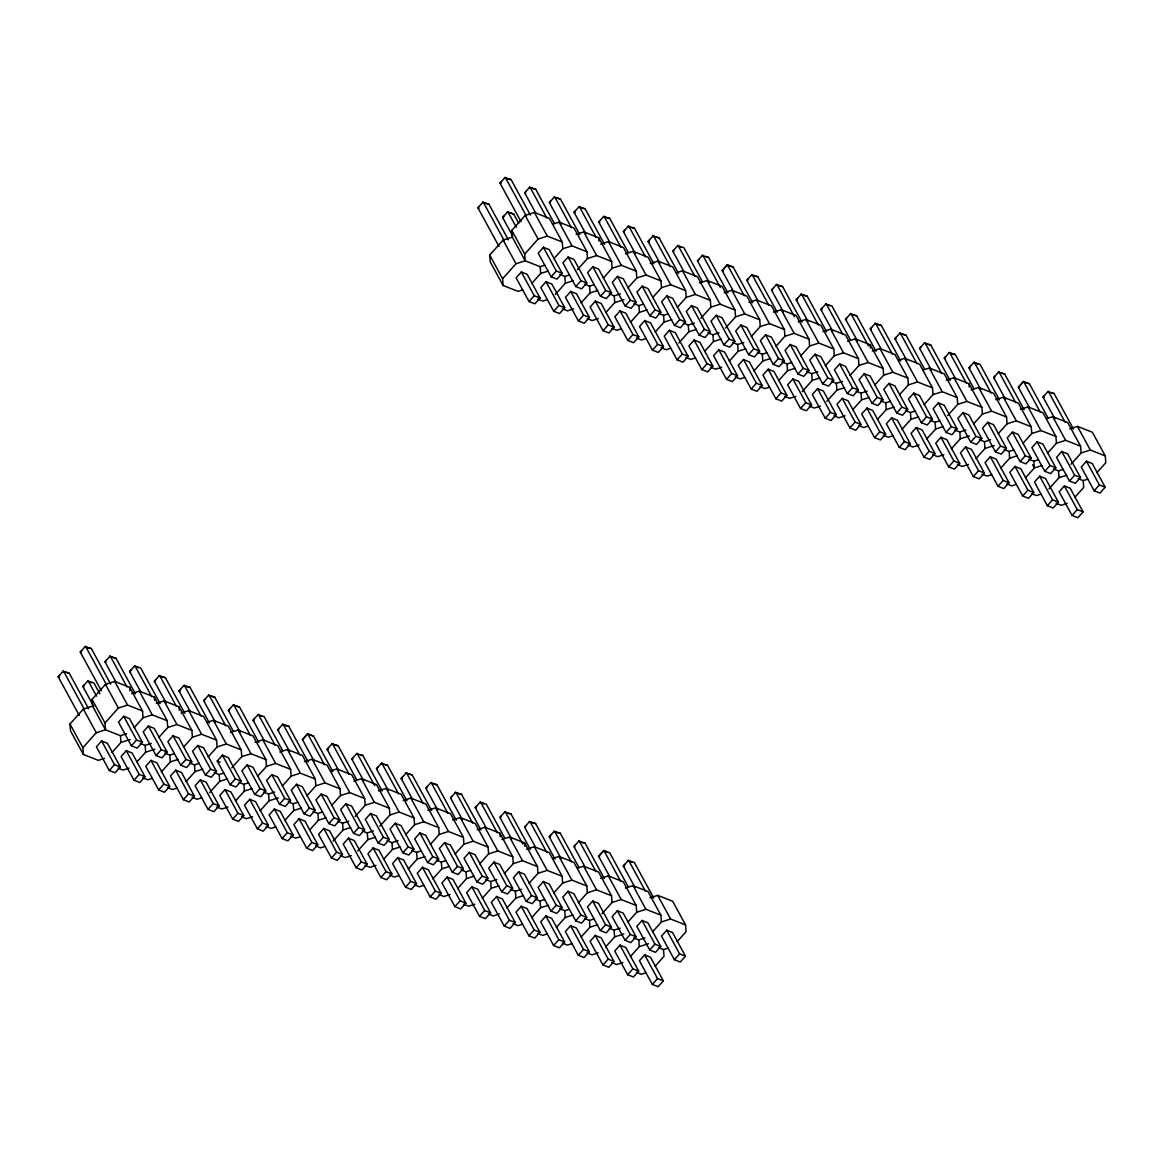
<?xml version="1.0" encoding="UTF-8"?>
<svg xmlns="http://www.w3.org/2000/svg" width="1164" height="1164" viewBox="0 0 1164 1164"><rect width="100%" height="100%" fill="white"/><g stroke="black" fill="none" stroke-linecap="round" stroke-linejoin="round"><path stroke-width="1.5" d="M59.539 675.266L58.2 676.779L79.283 715.438M81.626 650.574L80.287 652.102L101.37 690.761M479.262 206.29L477.924 207.803L499.007 246.462M501.349 181.599L500.011 183.126L521.094 221.786M84.215 684.985L82.877 686.498L93.848 706.606M106.302 660.294L104.978 661.821L115.934 681.929M503.939 216.009L502.615 217.523L512.727 236.088M526.026 191.318L524.702 192.846L535.658 212.954M130.994 670.028L129.655 671.541L140.611 691.649M550.717 201.052L549.379 202.565L561.179 224.215M155.67 679.747L154.346 681.275L166.146 702.925M575.394 210.771L574.07 212.285L585.87 233.935M180.362 689.466L179.023 690.994L189.979 711.102M600.086 220.491L598.747 222.018L609.703 242.112M205.039 699.2L203.7 700.713L215.515 722.364M624.762 230.21L623.424 231.738L635.238 253.388M229.715 708.92L228.391 710.433L240.191 732.083M649.454 239.944L648.115 241.457L659.915 263.108M254.407 718.639L253.068 720.167L264.039 740.26M674.131 249.663L672.792 251.191L683.763 271.285M279.084 728.358L277.76 729.886L289.56 751.537M698.807 259.383L697.483 260.911L709.283 282.561M328.452 747.812L327.128 749.325L338.084 769.433M748.176 278.836L746.851 280.349L757.808 300.458M353.143 757.531L351.804 759.059L363.605 780.709M772.867 288.556L771.528 290.083L783.328 311.734M377.82 767.265L376.481 768.778L388.296 790.429M797.544 298.275L796.205 299.803L808.02 321.453M402.497 776.985L401.173 778.498L412.129 798.606M822.235 308.009L820.896 309.522L832.697 331.173M427.188 786.704L425.849 788.232L437.664 809.882M846.912 317.728L845.573 319.242L857.388 340.892M451.865 796.423L450.541 797.951L462.341 819.601M871.589 327.448L870.265 328.976L881.221 349.069M476.556 806.157L475.218 807.671L486.174 827.779M896.28 337.182L894.941 338.695L906.741 360.345M501.233 815.877L499.909 817.39L511.709 839.04M920.957 346.901L919.633 348.414L931.433 370.065M525.924 825.596L524.586 827.124L535.542 847.217M945.648 356.62L944.31 358.148L955.266 378.242M550.601 835.316L549.263 836.843L561.077 858.494M970.325 366.34L968.986 367.868L980.801 389.518M575.278 845.049L573.954 846.563L585.754 868.213M995.016 376.074L993.678 377.587L1005.478 399.237M624.646 864.488L623.322 866.016L635.122 887.666M1044.37 395.513L1043.046 397.04L1054.846 418.691M104.498 758.39L98.358 760.354L83.386 754.461L70.495 730.803L69.986 724.023L83.371 709.065L92.582 706.112L92.072 699.346L105.458 684.374L114.669 681.435L129.641 687.327L142.532 710.986L143.056 717.766L134.122 727.747M522.68 289.909L518.082 291.378L503.11 285.486L490.219 261.827L489.709 255.047L503.095 240.09L512.306 237.136L511.796 230.37L525.197 215.398L534.392 212.459L549.364 218.352L562.27 242.01L562.779 248.79L553.846 258.757M83.386 754.461L82.877 747.695L96.277 732.723L105.488 729.784L120.445 735.677L126.585 733.713M92.582 706.112L105.488 729.784L104.978 723.004L118.364 708.047L127.574 705.093L142.532 710.986M503.11 285.486L502.601 278.705L516.001 263.748L525.211 260.809L540.169 266.702L544.781 265.232M512.306 237.136L525.211 260.809L524.702 254.028L538.088 239.071L547.298 236.117L562.27 242.01M101.792 740.799L96.394 746.837L109.3 770.495L115.12 772.794L120.343 766.96L107.437 743.301L101.617 741.002L114.509 764.661L120.343 766.96M123.893 716.122L118.481 722.146L131.387 745.818L137.221 748.117L142.43 742.283L129.539 718.625L123.704 716.326L136.61 739.984L142.43 742.283M521.516 271.823L516.118 277.861L529.023 301.52L534.858 303.819L540.067 297.984L527.176 274.326L521.341 272.027L534.232 295.685L540.067 297.984M543.617 247.146L538.204 253.17L551.11 276.843L556.945 279.127L562.154 273.307L549.263 249.634L543.428 247.35L556.334 271.008L562.154 273.307M112.035 752.424L120.954 742.443L130.164 739.504M531.759 283.449L540.678 273.467L548.36 271.023M126.483 750.518L121.085 756.556L133.976 780.215L139.811 782.514L145.034 776.694L132.129 753.021L126.294 750.722L139.2 774.395L145.034 776.694M148.57 725.841L143.172 731.88L156.063 755.538L161.898 757.837L167.121 752.002L154.215 728.344L148.381 726.045L161.287 749.703L167.121 752.002M546.207 281.543L540.809 287.581L553.7 311.239L559.535 313.538L564.758 307.703L551.852 284.045L546.018 281.746L558.924 305.419L564.758 307.703M568.294 256.866L562.896 262.904L575.802 286.562L581.622 288.861L586.845 283.027L573.939 259.368L568.119 257.069L581.011 280.728L586.845 283.027M109.3 770.495L114.509 764.661M131.387 745.818L136.61 739.984M529.023 301.52L534.232 295.685M551.11 276.843L556.334 271.008M136.712 762.144L145.645 752.177L154.841 749.223M158.799 737.467L167.732 727.485L176.943 724.546L191.9 730.439L192.409 737.205L183.49 747.186M555.315 294.419L565.369 283.187L573.037 280.742M577.417 269.728L587.456 258.51L596.666 255.571L611.624 261.464L612.133 268.229L603.214 278.211M151.16 760.252L145.762 766.276L158.668 789.949L164.488 792.248L169.711 786.413L156.805 762.755L150.985 760.456L163.877 784.114L169.711 786.413M173.247 735.561L167.849 741.599L180.755 765.257L186.589 767.556L191.798 761.722L178.907 738.063L173.072 735.764L185.978 759.437L191.798 761.722M570.884 291.276L565.486 297.3L578.392 320.973L584.212 323.257L589.435 317.437L576.529 293.764L570.709 291.48L583.601 315.138L589.435 317.437M592.971 266.585L587.573 272.623L600.479 296.282L606.313 298.581L611.522 292.746L598.631 269.088L592.796 266.789L605.702 290.447L611.522 292.746M133.976 780.215L139.2 774.395M156.063 755.538L161.287 749.703M553.7 311.239L558.924 305.419M575.802 286.562L581.011 280.728M161.389 771.878L170.322 761.896L177.99 759.437M581.127 302.887L590.046 292.921L597.729 290.462M175.851 769.971L170.439 776.01L183.345 799.668L189.179 801.967L194.388 796.132L181.497 772.474L175.662 770.175L188.568 793.833L194.388 796.132M197.938 745.295L192.54 751.318L205.431 774.991L211.266 777.276L216.489 771.456L203.584 747.783L197.749 745.498L210.655 769.157L216.489 771.456M595.575 300.996L590.163 307.034L603.068 330.692L608.903 332.991L614.112 327.157L601.221 303.498L595.386 301.2L608.292 324.858L614.112 327.157M617.662 276.305L612.264 282.343L625.155 306.001L630.99 308.3L636.213 302.48L623.307 278.807L617.473 276.508L630.379 300.181L636.213 302.48M158.668 789.949L163.877 784.114M180.755 765.257L185.978 759.437M578.392 320.973L583.601 315.138M600.479 296.282L605.702 290.447M186.08 781.597L195.014 771.616L202.682 769.171M208.167 756.906L217.101 746.939L226.311 743.985L241.268 749.892L241.777 756.658L231.738 767.876M605.804 312.621L614.738 302.64L623.933 299.701M627.891 287.93L636.824 277.963L646.035 275.01L660.992 280.902L661.501 287.683L652.582 297.664M200.528 779.691L195.13 785.729L208.021 809.387L213.856 811.686L219.079 805.852L206.173 782.193L200.339 779.895L213.245 803.567L219.079 805.852M241.166 781.175L235.332 778.876L222.44 755.218L228.26 757.517L241.166 781.175L235.943 787.01L230.123 784.711L217.217 761.052L222.615 755.014M620.252 310.715L614.854 316.753L627.76 340.412L633.58 342.711L638.803 336.876L625.897 313.218L620.077 310.919L632.969 334.577L638.803 336.876M642.339 286.038L636.941 292.062L649.847 315.735L655.681 318.034L660.89 312.199L647.999 288.541L642.164 286.242L655.056 309.9L660.89 312.199M183.345 799.668L188.568 793.833M205.431 774.991L210.655 769.157M603.068 330.692L608.292 324.858M625.155 306.001L630.379 300.181M209.651 792.568L219.69 781.335L227.358 778.891M630.481 322.341L639.414 312.359L647.082 309.915M225.205 789.425L219.807 795.449L232.713 819.121L238.547 821.406L243.756 815.586L230.865 791.913L225.03 789.629L237.936 813.287L243.756 815.586M247.306 764.733L241.894 770.772L254.8 794.43L260.634 796.729L265.858 790.894L252.952 767.236L247.117 764.937L260.023 788.595L265.858 790.894M644.943 320.435L639.531 326.473L652.437 350.131L658.271 352.43L663.48 346.61L650.589 322.937L644.754 320.638L657.66 344.311L663.48 346.61M667.03 295.758L661.632 301.796L674.523 325.454L680.358 327.753L685.581 321.919L672.676 298.26L666.841 295.962L679.747 319.62L685.581 321.919M208.021 809.387L213.245 803.567M230.123 784.711L235.332 778.876M627.76 340.412L632.969 334.577M649.847 315.735L655.056 309.9M235.448 801.036L244.367 791.069L252.05 788.61M257.535 776.359L266.469 766.378L275.664 763.439L290.636 769.331L291.146 776.112L282.212 786.078M655.172 332.06L664.091 322.093L671.774 319.634M677.259 307.383L686.193 297.402L695.403 294.463L710.36 300.356L710.869 307.121L700.83 318.354M332.875 771.645L313.48 736.07L307.66 733.771L302.436 739.606L314.236 761.256M752.599 302.669L733.218 267.094L727.384 264.795L722.16 270.63L733.96 292.28M249.896 799.144L244.498 805.182L257.389 828.841L263.224 831.14L268.447 825.305L255.542 801.647L249.707 799.348L262.613 823.006L268.447 825.305M271.983 774.453L266.585 780.491L279.491 804.149L285.311 806.448L290.534 800.628L277.629 776.955L271.809 774.657L284.7 798.329L290.534 800.628M669.62 330.169L664.222 336.192L677.113 359.865L682.948 362.164L688.171 356.33L675.266 332.671L669.431 330.372L682.337 354.031L688.171 356.33M691.707 305.477L686.309 311.516L699.215 335.174L705.035 337.473L710.258 331.638L697.352 307.98L691.532 305.681L704.424 329.354L710.258 331.638M232.713 819.121L237.936 813.287M254.8 794.43L260.023 788.595M652.437 350.131L657.66 344.311M674.523 325.454L679.747 319.62M260.125 810.77L269.059 800.788L278.269 797.849M678.743 343.031L688.782 331.813L696.45 329.354M274.573 808.864L269.175 814.902L282.081 838.56L287.901 840.859L293.124 835.024L280.218 811.366L274.398 809.067L287.29 832.726L293.124 835.024M296.675 784.187L291.262 790.211L304.168 813.883L310.002 816.182L315.211 810.348L302.32 786.689L296.485 784.391L309.391 808.049L315.211 810.348M694.297 339.888L688.899 345.926L701.805 369.585L707.639 371.883L712.848 366.049L699.957 342.391L694.122 340.092L707.014 363.75L712.848 366.049M716.398 315.211L710.986 321.235L723.892 344.908L729.726 347.192L734.935 341.372L722.044 317.699L716.209 315.415L729.115 339.073L734.935 341.372M257.389 828.841L262.613 823.006M279.491 804.149L284.7 798.329M677.113 359.865L682.337 354.031M699.215 335.174L704.424 329.354M284.816 820.489L293.735 810.508L301.418 808.063M306.903 795.812L315.837 785.831L325.032 782.877L340.004 788.785L340.514 795.55L331.58 805.532M704.54 351.513L713.459 341.532L721.142 339.073M725.507 328.073L735.561 316.855L744.756 313.902L759.728 319.809L760.238 326.575L751.304 336.556M299.264 818.583L293.866 824.621L306.758 848.28L312.592 850.578L317.816 844.758L304.91 821.086L299.075 818.787L311.981 842.46L317.816 844.758M321.351 793.906L315.953 799.944L328.845 823.603L334.679 825.902L339.903 820.067L326.997 796.409L321.162 794.11L334.068 817.768L339.903 820.067M718.988 349.607L713.59 355.646L726.482 379.304L732.316 381.603L737.539 375.768L724.634 352.11L718.799 349.811L731.705 373.484L737.539 375.768M741.075 324.931L735.677 330.969L748.583 354.627L754.403 356.926L759.626 351.092L746.721 327.433L740.901 325.134L753.792 348.793L759.626 351.092M282.081 838.56L287.29 832.726M304.168 813.883L309.391 808.049M701.805 369.585L707.014 363.75M723.892 344.908L729.115 339.073M309.493 830.208L318.427 820.242L326.095 817.783M729.217 361.233L738.151 351.252L745.818 348.807M323.941 828.317L318.543 834.341L331.449 858.014L337.269 860.312L342.492 854.478L329.587 830.82L323.767 828.521L336.658 852.179L342.492 854.478M346.028 803.626L340.63 809.664L353.536 833.322L359.37 835.621L364.579 829.786L351.688 806.128L345.853 803.829L358.759 827.488L364.579 829.786M743.665 359.341L738.267 365.365L751.173 389.038L756.993 391.322L762.216 385.502L749.31 361.829L743.49 359.545L756.382 383.203L762.216 385.502M765.752 334.65L760.354 340.688L773.26 364.347L779.094 366.645L784.303 360.811L771.412 337.153L765.577 334.854L778.483 358.512L784.303 360.811M306.758 848.28L311.981 842.46M328.845 823.603L334.068 817.768M726.482 379.304L731.705 373.484M748.583 354.627L753.792 348.793M333.064 841.179L343.104 829.961L350.771 827.502M355.151 816.502L365.19 805.27L374.401 802.331L389.373 808.223L389.882 815.004L379.828 826.222M753.894 370.952L762.827 360.986L770.51 358.527M775.995 346.275L784.914 336.294L794.124 333.355L809.096 339.248L809.606 346.028L800.672 355.995M348.633 838.036L343.22 844.075L356.126 867.733L361.96 870.032L367.169 864.197L354.278 840.539L348.443 838.24L361.349 861.898L367.169 864.197M370.719 813.345L365.321 819.383L378.213 843.056L384.047 845.34L389.271 839.52L376.365 815.848L370.53 813.563L383.436 837.222L389.271 839.52M768.356 369.061L762.944 375.099L775.85 398.757L781.684 401.056L786.893 395.222L774.002 371.563L768.167 369.264L781.073 392.923L786.893 395.222M790.443 344.369L785.045 350.408L797.937 374.066L803.771 376.365L808.995 370.545L796.089 346.872L790.254 344.573L803.16 368.246L808.995 370.545M331.449 858.014L336.658 852.179M353.536 833.322L358.759 827.488M751.173 389.038L756.382 383.203M773.26 364.347L778.483 358.512M357.741 850.913L367.795 839.681L375.463 837.222M778.585 380.686L787.519 370.705L795.187 368.246M373.309 847.756L367.911 853.794L380.803 877.452L386.637 879.751L391.861 873.917L378.955 850.258L373.12 847.959L386.026 871.618L391.861 873.917M395.396 823.079L389.998 829.117L402.904 852.776L408.724 855.074L413.948 849.24L401.042 825.582L395.222 823.283L408.113 846.941L413.948 849.24M793.033 378.78L787.635 384.818L800.541 408.477L806.361 410.776L811.584 404.941L798.679 381.283L792.859 378.984L805.75 402.642L811.584 404.941M815.12 354.103L809.722 360.127L822.628 383.8L828.462 386.099L833.671 380.264L820.78 356.606L814.946 354.307L827.837 377.965L833.671 380.264M356.126 867.733L361.349 861.898M378.213 843.056L383.436 837.222M775.85 398.757L781.073 392.923M797.937 374.066L803.16 368.246M383.538 859.381L392.472 849.4L400.14 846.956M405.639 834.704L414.559 824.723L423.769 821.784L438.741 827.677L439.25 834.442L430.316 844.424M802.156 391.657L812.196 380.424L819.863 377.98M825.363 365.729L834.282 355.748L843.493 352.794L858.465 358.701L858.974 365.467L850.04 375.448M397.986 857.475L392.588 863.513L405.494 887.172L411.329 889.471L416.537 883.651L403.646 859.978L397.812 857.679L410.717 881.352L416.537 883.651M420.088 832.798L414.675 838.837L427.581 862.495L433.415 864.794L438.639 858.959L425.733 835.301L419.898 833.002L432.804 856.66L438.639 858.959M817.71 388.5L812.312 394.538L825.218 418.196L831.052 420.495L836.261 414.675L823.37 391.002L817.535 388.703L830.441 412.376L836.261 414.675M839.811 363.823L834.413 369.861L847.305 393.519L853.139 395.818L858.363 389.984L845.457 366.325L839.622 364.026L852.528 387.685L858.363 389.984M380.803 877.452L386.026 871.618M402.904 852.776L408.113 846.941M800.541 408.477L805.75 402.642M822.628 383.8L827.837 377.965M408.229 869.101L417.149 859.134L424.831 856.675M826.833 401.376L836.872 390.158L844.555 387.699M422.678 867.209L417.279 873.247L430.171 896.906L436.005 899.205L441.229 893.37L428.323 869.712L422.488 867.413L435.394 891.071L441.229 893.37M444.764 842.518L439.366 848.556L452.272 872.214L458.092 874.513L463.316 868.679L450.41 845.02L444.59 842.721L457.481 866.394L463.316 868.679M842.401 398.233L837.003 404.257L849.895 427.93L855.729 430.229L860.953 424.394L848.047 400.736L842.212 398.437L855.118 422.096L860.953 424.394M864.488 373.542L859.09 379.58L871.996 403.239L877.816 405.538L883.039 399.703L870.134 376.045L864.314 373.746L877.205 397.404L883.039 399.703M405.494 887.172L410.717 881.352M427.581 862.495L432.804 856.66M825.218 418.196L830.441 412.376M847.305 393.519L852.528 387.685M432.906 878.835L441.84 868.853L449.508 866.394M454.993 854.143L463.927 844.176L473.137 841.223L488.094 847.116L488.604 853.896L479.684 863.863M852.63 409.859L861.564 399.878L869.232 397.419M874.717 385.168L883.651 375.186L892.861 372.247L907.833 378.14L908.342 384.92L899.408 394.887M447.354 876.929L441.956 882.967L454.862 906.625L460.682 908.924L465.906 903.089L453 879.431L447.18 877.132L460.071 900.791L465.906 903.089M469.456 852.252L464.043 858.275L476.949 881.948L482.784 884.233L487.992 878.413L475.101 854.74L469.267 852.455L482.172 876.114L487.992 878.413M867.078 407.953L861.68 413.991L874.586 437.649L880.421 439.948L885.629 434.114L872.738 410.456L866.904 408.157L879.795 431.815L885.629 434.114M889.18 383.262L883.767 389.3L896.673 412.958L902.507 415.257L907.716 409.437L894.825 385.764L888.99 383.48L901.896 407.138L907.716 409.437M430.171 896.906L435.394 891.071M452.272 872.214L457.481 866.394M849.895 427.93L855.118 422.096M871.996 403.239L877.205 397.404M457.598 888.554L466.517 878.573L474.199 876.128M877.321 419.578L886.241 409.597L893.923 407.138M472.046 886.648L466.633 892.686L479.539 916.344L485.373 918.643L490.597 912.809L477.691 889.151L471.857 886.852L484.762 910.524L490.597 912.809M494.133 861.971L488.734 868.009L501.626 891.668L507.46 893.967L512.684 888.132L499.778 864.474L493.943 862.175L506.849 885.833L512.684 888.132M891.769 417.672L886.371 423.711L899.263 447.369L905.097 449.668L910.321 443.833L897.415 420.175L891.58 417.876L904.486 441.534L910.321 443.833M913.856 392.996L908.458 399.034L921.364 422.692L927.184 424.991L932.408 419.156L919.502 395.498L913.667 393.199L926.573 416.858L932.408 419.156M454.862 906.625L460.071 900.791M476.949 881.948L482.172 876.114M874.586 437.649L879.795 431.815M896.673 412.958L901.896 407.138M482.274 898.273L491.208 888.292L498.876 885.848M504.361 873.597L513.295 863.615L522.505 860.676L537.462 866.569L537.972 873.335L529.053 883.316M901.998 429.298L910.932 419.316L918.6 416.872M924.085 404.621L933.019 394.64L942.229 391.701L957.186 397.593L957.696 404.359L947.656 415.592M496.722 896.382L491.324 902.406L504.23 926.078L510.05 928.363L515.274 922.543L502.368 898.87L496.548 896.586L509.439 920.244L515.274 922.543M518.809 871.691L513.411 877.729L526.317 901.387L532.152 903.686L537.361 897.851L524.469 874.193L518.635 871.894L531.526 895.553L537.361 897.851M916.446 427.392L911.048 433.43L923.954 457.088L929.774 459.387L934.998 453.567L922.092 429.894L916.272 427.595L929.163 451.268L934.998 453.567M938.533 402.715L933.135 408.753L946.041 432.411L951.876 434.71L957.084 428.876L944.193 405.218L938.359 402.919L951.264 426.577L957.084 428.876M479.539 916.344L484.762 910.524M501.626 891.668L506.849 885.833M899.263 447.369L904.486 441.534M921.364 422.692L926.573 416.858M506.951 907.993L515.885 898.026L523.553 895.567M926.675 439.017L935.609 429.05L943.291 426.591M521.414 906.101L516.001 912.139L528.907 935.798L534.742 938.097L539.951 932.262L527.059 908.604L521.225 906.305L534.131 929.963L539.951 932.262M543.501 881.41L538.103 887.448L550.994 911.106L556.828 913.405L562.052 907.585L549.146 883.913L543.312 881.614L556.217 905.286L562.052 907.585M941.138 437.126L935.725 443.164L948.631 466.822L954.465 469.121L959.674 463.287L946.783 439.628L940.949 437.329L953.854 460.988L959.674 463.287M963.225 412.434L957.827 418.473L970.718 442.131L976.552 444.43L981.776 438.595L968.87 414.937L963.035 412.638L975.941 436.311L981.776 438.595M504.23 926.078L509.439 920.244M526.317 901.387L531.526 895.553M923.954 457.088L929.163 451.268M946.041 432.411L951.264 426.577M531.642 917.727L540.576 907.745L548.244 905.286M553.729 893.035L562.663 883.069L571.873 880.115L586.831 886.008L587.34 892.788L578.421 902.769M951.366 448.751L960.3 438.77L969.496 435.831M973.453 424.06L982.387 414.093L991.597 411.139L1006.554 417.032L1007.064 423.812L998.145 433.779M628.225 886.779L609.689 852.761L603.854 850.462L598.631 856.297L609.601 876.39M1047.964 417.803L1029.413 383.785L1023.578 381.486L1018.355 387.306L1029.325 407.415M546.091 915.821L540.693 921.859L553.584 945.517L559.418 947.816L564.642 941.982L551.736 918.323L545.901 916.024L558.807 939.683L564.642 941.982M568.178 891.144L562.779 897.168L575.685 920.84L581.505 923.139L586.729 917.305L573.823 893.646L568.003 891.348L580.894 915.006L586.729 917.305M965.814 446.845L960.416 452.883L973.322 476.542L979.142 478.841L984.366 473.006L971.46 449.348L965.64 447.049L978.531 470.707L984.366 473.006M987.901 422.168L982.503 428.192L995.409 451.865L1001.244 454.149L1006.453 448.329L993.561 424.656L987.727 422.372L1000.618 446.03L1006.453 448.329M528.907 935.798L534.131 929.963M550.994 911.106L556.217 905.286M948.631 466.822L953.854 460.988M970.718 442.131L975.941 436.311M556.319 927.446L565.253 917.465L572.921 915.02M976.043 458.471L984.977 448.489L994.187 445.55M570.767 925.54L565.369 931.578L578.275 955.237L584.11 957.536L589.319 951.716L576.427 928.043L570.593 925.744L583.499 949.417L589.319 951.716M592.869 900.863L587.456 906.901L600.362 930.56L606.197 932.859L611.42 927.024L598.514 903.366L592.68 901.067L605.586 924.725L611.42 927.024M990.491 456.564L985.093 462.603L997.999 486.261L1003.834 488.56L1009.043 482.725L996.151 459.067L990.317 456.768L1003.223 480.441L1009.043 482.725M1012.593 431.888L1007.195 437.926L1020.086 461.584L1025.921 463.883L1031.144 458.049L1018.238 434.39L1012.404 432.091L1025.309 455.75L1031.144 458.049M553.584 945.517L558.807 939.683M575.685 920.84L580.894 915.006M973.322 476.542L978.531 470.707M995.409 451.865L1000.618 446.03M581.011 937.166L589.93 927.199L597.612 924.74M601.977 913.74L612.031 902.507L621.227 899.568L636.199 905.461L636.708 912.227L627.774 922.208M1000.734 468.19L1009.654 458.209L1017.336 455.764M1022.821 443.513L1031.755 433.532L1040.965 430.593L1055.923 436.485L1056.432 443.251L1047.498 453.233M595.459 935.274L590.061 941.298L602.952 964.971L608.787 967.269L614.01 961.435L601.104 937.777L595.27 935.478L608.175 959.136L614.01 961.435M617.546 910.583L612.148 916.621L625.053 940.279L630.873 942.578L636.097 936.744L623.191 913.085L617.371 910.786L630.262 934.459L636.097 936.744M1015.183 466.298L1009.785 472.322L1022.676 495.995L1028.51 498.279L1033.734 492.459L1020.828 468.786L1014.993 466.502L1027.899 490.16L1033.734 492.459M1037.27 441.607L1031.871 447.645L1044.777 471.304L1050.597 473.603L1055.821 467.768L1042.915 444.11L1037.095 441.811L1049.986 465.469L1055.821 467.768M578.275 955.237L583.499 949.417M600.362 930.56L605.586 924.725M997.999 486.261L1003.223 480.441M1020.086 461.584L1025.309 455.75M605.687 946.899L614.621 936.918L623.831 933.965M1025.411 477.909L1034.345 467.943L1042.013 465.484M620.136 944.993L614.738 951.032L627.643 974.69L633.463 976.989L638.687 971.154L625.781 947.496L619.961 945.197L632.852 968.855L638.687 971.154M642.237 920.317L636.824 926.34L649.73 950.013L655.565 952.298L660.774 946.478L647.882 922.805L642.048 920.52L654.954 944.179L660.774 946.478M1039.859 476.018L1034.461 482.056L1047.367 505.714L1053.202 508.013L1058.411 502.179L1045.519 478.52L1039.685 476.222L1052.576 499.88L1058.411 502.179M1061.961 451.326L1056.548 457.365L1069.454 481.023L1075.289 483.322L1080.498 477.502L1067.606 453.829L1061.772 451.53L1074.678 475.203L1080.498 477.502M602.952 964.971L608.175 959.136M625.053 940.279L630.262 934.459M1022.676 495.995L1027.899 490.16M1044.777 471.304L1049.986 465.469M630.379 956.619L639.298 946.638L648.508 943.698M652.466 931.928L661.385 921.961L670.595 919.007L685.567 924.914L686.076 931.68L677.142 941.661M1048.982 488.88L1059.022 477.662L1066.704 475.203M1071.069 464.203L1081.123 452.985L1090.319 450.032L1105.291 455.924L1105.8 462.705L1096.866 472.686M644.827 954.713L639.414 960.751L652.32 984.409L658.155 986.708L663.378 980.874L650.472 957.215L644.638 954.916L657.544 978.589L663.378 980.874M666.914 930.036L661.516 936.074L674.407 959.733L680.242 962.031L685.465 956.197L672.559 932.539L666.725 930.24L679.631 953.898L685.465 956.197M1064.551 485.737L1059.153 491.775L1072.044 515.434L1077.879 517.733L1083.102 511.898L1070.196 488.24L1064.362 485.941L1077.267 509.599L1083.102 511.898M1086.638 461.06L1081.24 467.084L1094.145 490.757L1099.965 493.056L1105.189 487.221L1092.283 463.563L1086.449 461.264L1099.354 484.922L1105.189 487.221M627.643 974.69L632.852 968.855M649.73 950.013L654.954 944.179M1047.367 505.714L1052.576 499.88M1069.454 481.023L1074.678 475.203M655.056 966.338L663.989 956.357L663.48 949.591L658.489 947.627M1074.779 497.363L1083.713 487.381L1083.204 480.616L1078.213 478.651M652.32 984.409L657.544 978.589M674.407 959.733L679.631 953.898M1072.044 515.434L1077.267 509.599M1094.145 490.757L1099.354 484.922M554.195 197.153L560.437 199.029L579.817 234.604M134.471 666.143L140.699 668.005L160.094 703.58M208.516 695.301L214.758 697.178L233.309 731.196M702.299 255.498L708.527 257.375L727.922 292.935M356.62 753.646L362.848 755.523L382.243 791.084M899.757 333.282L905.999 335.159L924.536 369.177M554.079 831.431L560.321 833.308L578.872 867.326M1047.862 391.628L1054.089 393.505L1073.484 429.065M552.944 224.143L559.084 222.178L574.041 228.071L586.947 251.744L587.456 258.51M576.093 234.357L583.761 231.898L598.733 237.805L611.624 261.464M562.779 248.79L571.975 245.837L586.947 251.744M600.769 244.076L608.452 241.632L623.409 247.525L636.315 271.183L636.824 277.963M625.461 253.81L633.129 251.351L648.101 257.244L660.992 280.902M559.869 274.457L564.86 276.421L569.458 274.951M612.133 268.229L621.343 265.29L636.315 271.183M650.138 263.53L657.806 261.071L672.777 266.963L685.683 290.636L686.193 297.402M547.371 299.628L542.759 301.098L537.783 299.133M584.546 284.176L589.537 286.14L594.149 284.671M676.357 272.754L682.497 270.805L697.454 276.697L710.36 300.356M573.59 308.867L567.45 310.832L562.459 308.867M609.238 293.895L614.228 295.874L620.354 293.91M661.501 287.683L670.711 284.743L685.683 290.636M699.506 282.968L707.174 280.524L722.146 286.417L735.051 310.075L735.561 316.855M598.267 318.587L592.127 320.551L587.136 318.587M633.914 303.629L638.905 305.594L643.503 304.124M724.183 292.702L731.865 290.243L746.822 296.136L759.728 319.809M621.416 328.801L616.818 330.27L611.827 328.306M658.606 313.349L663.582 315.313L668.194 313.844M710.869 307.121L720.08 304.182L735.051 310.075M748.874 302.422L756.542 299.963L771.514 305.87L784.405 329.528L784.914 336.294M646.107 338.52L641.495 340.004L636.504 338.026M683.283 323.068L688.273 325.032L694.413 323.068M773.551 312.141L781.233 309.697L796.191 315.59L809.096 339.248M670.784 348.254L666.186 349.724L661.196 347.76M707.959 332.802L712.95 334.766L719.09 332.802M760.238 326.575L769.448 323.636L784.405 329.528M798.242 321.875L805.91 319.416L820.882 325.309L833.773 348.967L834.282 355.748M695.461 357.974L690.863 359.443L685.872 357.479M732.651 342.522L737.641 344.486L743.781 342.522M822.919 331.595L830.587 329.136L845.559 335.028L858.465 358.701M721.68 367.198L715.54 369.163L710.564 367.198M757.327 352.241L762.318 354.205L766.931 352.736M809.606 346.028L818.816 343.074L833.773 348.967M847.61 341.314L855.278 338.855L870.236 344.762L883.141 368.421L883.651 375.186M744.829 377.412L740.231 378.897L735.241 376.932M782.019 361.96L787.01 363.925L791.607 362.455M872.287 351.033L879.955 348.589L894.927 354.482L907.833 378.14M769.52 387.146L764.908 388.616L759.917 386.652M806.696 371.694L811.686 373.659L817.826 371.694M858.974 365.467L868.184 362.528L883.141 368.421M898.506 360.273L904.646 358.308L919.604 364.201L932.51 387.859L933.019 394.64M795.74 396.371L789.599 398.335L784.609 396.371M831.387 381.414L836.363 383.378L842.503 381.414M923.183 369.992L929.323 368.028L944.295 373.92L957.186 397.593M820.416 406.105L814.276 408.055L809.286 406.091M856.064 391.133L861.054 393.097L867.195 391.133M908.342 384.92L917.538 381.967L932.51 387.859M946.332 380.206L954.014 377.762L968.972 383.654L981.878 407.313L982.387 414.093M845.093 415.824L838.968 417.789L833.977 415.824M880.741 400.867L885.731 402.831L890.344 401.347M971.023 389.94L978.691 387.481L993.663 393.374L1006.554 417.032M868.242 426.039L863.644 427.508L858.654 425.544M905.432 410.586L910.423 412.551L915.02 411.081M957.696 404.359L966.906 401.42L981.878 407.313M995.7 399.659L1003.368 397.2L1018.34 403.093L1031.246 426.766L1031.755 433.532M892.934 435.758L888.321 437.228L883.345 435.263M930.109 420.306L935.099 422.27L939.712 420.801M131.678 693.613L139.36 691.154L154.317 697.047L167.223 720.72L167.732 727.485M1020.391 409.379L1028.059 406.92L1043.017 412.827L1055.923 436.485M919.153 444.997L913.013 446.961L908.022 444.997M954.8 430.025L959.791 431.989L965.916 430.04M1007.064 423.812L1016.274 420.859L1031.246 426.766M156.369 703.332L164.037 700.888L179.009 706.781L191.9 730.439M1046.596 418.618L1052.736 416.654L1067.708 422.547L1080.614 446.205L1081.123 452.985M943.829 454.717L937.689 456.681L932.699 454.717M979.477 439.759L984.468 441.723L990.608 439.759M143.056 717.766L152.251 714.827L167.223 720.72M181.046 713.052L188.728 710.607L203.685 716.5L216.591 740.159L217.101 746.939M1069.745 428.832L1077.428 426.373L1092.385 432.266L1105.291 455.924M968.521 464.436L962.381 466.4L957.39 464.436M1004.168 449.479L1009.144 451.443L1013.757 449.973M1056.432 443.251L1065.642 440.312L1080.614 446.205M207.265 722.291L213.405 720.327L228.362 726.22L241.268 749.892M140.146 743.432L145.136 745.396L151.262 743.432M991.67 474.65L987.057 476.12L982.067 474.155M1028.845 459.198L1033.836 461.162L1038.434 459.693M192.409 737.205L201.619 734.266L216.591 740.159M230.414 732.505L238.082 730.046L253.054 735.954L265.959 759.612L266.469 766.378M129.175 768.124L123.035 770.088L118.044 768.109M164.822 753.152L169.813 755.116L174.411 753.646M1016.347 484.384L1011.749 485.854L1006.758 483.889M1053.522 468.917L1058.513 470.896L1063.125 469.412M255.091 742.225L262.773 739.78L277.73 745.673L290.636 769.331M152.324 778.338L147.726 779.807L142.736 777.843M189.514 762.886L194.49 764.85L199.102 763.366M1041.023 494.103L1036.426 495.573L1031.435 493.609M1083.204 480.616L1087.802 479.146M241.777 756.658L250.988 753.719L265.959 759.612M279.782 751.959L287.45 749.5L302.422 755.392L315.313 779.051L315.837 785.831M177.015 788.057L172.403 789.527L167.412 787.562M214.191 772.605L219.181 774.569L223.779 773.1M1067.243 503.328L1061.102 505.292L1056.126 503.328M304.459 761.678L312.141 759.219L327.099 765.112L340.004 788.785M201.692 797.776L197.094 799.246L192.104 797.282M238.867 782.324L243.858 784.289L248.47 782.819M291.146 776.112L300.356 773.158L315.313 779.051M330.678 770.903L336.818 768.938L351.79 774.846L364.681 798.504L365.19 805.27M227.911 807.016L221.771 808.98L216.78 807.016M263.559 792.044L268.549 794.023L274.689 792.058M353.827 781.117L361.509 778.672L376.467 784.565L389.373 808.223M252.588 816.735L246.448 818.699L241.472 816.735M288.236 801.778L293.226 803.742L297.839 802.272M340.514 795.55L349.724 792.611L364.681 798.504M378.518 790.851L386.186 788.392L401.144 794.284L414.049 817.943L414.559 824.723M275.737 826.949L271.139 828.419L266.149 826.455M312.927 811.497L317.918 813.461L322.515 811.992M403.195 800.57L410.863 798.111L425.835 804.004L438.741 827.677M300.428 836.669L295.816 838.138L290.825 836.174M337.604 821.217L342.594 823.181L348.734 821.217M389.882 815.004L399.092 812.05L414.049 817.943M427.872 810.289L435.554 807.845L450.512 813.738L463.418 837.396L463.927 844.176M325.105 846.403L320.507 847.872L315.517 845.908M362.295 830.951L367.271 832.915L373.411 830.951M452.563 820.023L460.231 817.564L475.203 823.457L488.094 847.116M351.324 855.627L345.184 857.592L340.194 855.627M386.972 840.67L391.962 842.634L398.103 840.67M439.25 834.442L448.446 831.503L463.418 837.396M477.24 829.743L484.922 827.284L499.88 833.177L512.786 856.85L513.295 863.615M376.001 865.347L369.876 867.311L364.885 865.347M411.649 850.389L416.639 852.354L421.252 850.884M501.931 839.462L509.599 837.003L524.571 842.911L537.462 866.569M399.15 875.561L394.552 877.045L389.562 875.081M436.34 860.109L441.331 862.073L445.928 860.603M488.604 853.896L497.814 850.942L512.786 856.85M526.608 849.182L534.291 846.737L549.248 852.63L562.154 876.288L562.663 883.069M423.842 885.295L419.229 886.764L414.253 884.8M461.017 869.843L466.007 871.807L470.62 870.337M552.827 858.421L558.967 856.457L573.925 862.349L586.831 886.008M450.061 894.519L443.921 896.484L438.93 894.519M485.708 879.562L490.699 881.526L496.824 879.562M537.972 873.335L547.182 870.396L562.154 876.288M577.504 868.14L583.644 866.176L598.616 872.069L611.522 895.742L612.031 902.507M474.737 904.253L468.597 906.203L463.607 904.239M510.385 889.281L515.376 891.246L521.516 889.281M600.653 878.354L608.336 875.91L623.293 881.803L636.199 905.461M499.429 913.973L493.289 915.937L488.298 913.973M535.076 899.015L540.052 900.98L544.665 899.496M587.34 892.788L596.55 889.849L611.522 895.742M625.344 888.074L633.012 885.629L647.984 891.522L660.876 915.18L661.385 921.961M522.578 924.187L517.965 925.656L512.975 923.692M559.753 908.735L564.744 910.699L569.341 909.23M650.021 897.808L657.704 895.349L672.661 901.242L685.567 924.914M547.255 933.906L542.657 935.376L537.666 933.412M584.43 918.454L589.421 920.418L594.033 918.949M636.708 912.227L645.918 909.288L660.876 915.18M571.931 943.626L567.334 945.11L562.343 943.131M609.121 928.174L614.112 930.138L620.252 928.174M598.151 952.865L592.01 954.829L587.034 952.865M633.798 937.908L638.789 939.872L644.929 937.908M622.842 962.584L616.702 964.549L611.711 962.584M663.48 949.591L668.078 948.122M645.991 972.798L641.379 974.268L636.388 972.304M508.712 179.241L511.069 179.591L530.464 215.151M535.746 189.31L529.518 187.433L535.746 189.31L554.297 223.328M560.437 199.029L555.49 197.676M582.771 208.414L585.114 208.763L604.509 244.324M609.791 218.483L603.563 216.606L609.791 218.483L628.342 252.501M488.967 204.267L482.74 202.391L488.967 204.267L508.362 239.842M632.125 227.868L634.482 228.202L653.877 263.777M513.659 213.987L507.417 212.124L513.659 213.987L518.722 223.27M659.159 237.922L652.931 236.059L659.159 237.922L678.554 273.496M706.184 257.026L708.527 257.375M733.218 267.094L726.976 265.217M757.895 276.828L751.653 274.951L757.895 276.828L777.29 312.389M780.229 286.199L782.572 286.548L801.967 322.108M807.263 296.267L801.021 294.39L807.263 296.267L826.658 331.842M854.274 315.371L856.631 315.72L876.012 351.281M881.308 325.44L875.081 323.563L881.308 325.44L900.703 361M905.999 335.159L901.052 333.792M928.334 344.544L930.676 344.879L950.071 380.453M955.353 354.613L949.126 352.736L955.353 354.613L973.904 388.631M1004.721 374.051L998.494 372.189L1004.721 374.051L1024.116 409.626M1029.413 383.785L1023.171 381.908M1051.747 393.156L1054.089 393.505M88.988 648.217L91.345 648.566L110.725 684.126M116.022 658.286L109.78 656.409L116.022 658.286L135.417 693.86M165.39 677.739L159.148 675.862L165.39 677.739L184.785 713.299M190.067 687.458L183.839 685.581L190.067 687.458L209.462 723.019M69.243 673.243L63.016 671.366L69.243 673.243L88.639 708.818M214.758 697.178L209.811 695.825M237.092 706.563L239.435 706.912L258.83 742.472M288.803 726.351L282.561 724.474L288.803 726.351L308.198 761.925M313.48 736.07L307.252 734.208M338.171 745.804L331.929 743.927L338.171 745.804L356.722 779.822M360.505 755.174L362.848 755.523M385.182 764.908L387.539 765.243L406.934 800.817M412.216 774.962L405.989 773.1L412.216 774.962L431.611 810.537M434.55 784.347L436.907 784.696L456.288 820.256M461.584 794.415L455.342 792.539L461.584 794.415L480.979 829.99M508.595 813.52L510.952 813.869L530.348 849.429M535.629 823.588L529.402 821.711L535.629 823.588L555.024 859.148M560.321 833.308L555.374 831.94M582.655 842.692L584.997 843.027L604.392 878.602M511.069 179.591L504.827 177.714L507.417 178.732M585.114 208.763L578.872 206.886L581.462 207.905M634.482 228.202L628.24 226.325L630.83 227.344M782.572 286.548L776.344 284.671L778.934 285.689M856.631 315.72L850.389 313.844L852.979 314.862M930.676 344.879L924.434 343.016L927.024 344.035M681.493 247.306L677.608 245.779L683.85 247.656L702.401 281.673M829.597 305.652L825.713 304.124L831.94 305.987L850.491 340.019M977.687 363.983L973.802 362.455L980.044 364.332L999.44 399.907M500.986 183.505L500.011 183.126L505.234 177.292L526.317 215.951M525.677 193.224L524.702 192.846L529.911 187.011L546.774 217.944M550.354 202.943L549.379 202.565L554.602 196.731L571.466 227.664M575.031 212.677L574.07 212.285L579.279 206.465L596.143 237.383M599.722 222.397L598.747 222.018L603.971 216.184L620.834 247.117M624.399 232.116L623.424 231.738L628.647 225.903L645.511 256.837M649.09 241.85L648.115 241.457L653.339 235.637L670.202 266.556M673.767 251.57L672.792 251.191L678.015 245.357L694.879 276.275M698.458 261.289L697.483 260.911L702.692 255.076L720.4 287.552M723.135 271.008L722.16 270.63L727.384 264.795L744.247 295.729M747.812 280.742L746.851 280.349L752.06 274.529L768.924 305.448M772.503 290.462L771.528 290.083L776.752 284.249L794.459 316.724M797.18 300.181L796.205 299.803L801.429 293.968L818.292 324.902M821.871 309.915L820.896 309.522L826.12 303.688L842.969 334.621M846.548 319.634L845.573 319.242L850.797 313.422L868.504 345.897M871.239 329.354L870.265 328.976L875.474 323.141L892.337 354.074M895.916 339.073L894.941 338.695L900.165 332.86L917.028 363.794M920.593 348.807L919.633 348.414L924.842 342.594L941.705 373.513M945.284 358.527L944.31 358.148L949.533 352.314L966.396 383.247M969.961 368.246L968.986 367.868L974.21 362.033L991.073 392.966M994.653 377.965L993.678 377.587L998.901 371.752L1015.75 402.686M1019.329 387.699L1018.355 387.306L1023.578 381.486L1040.441 412.405M1044.021 397.419L1043.046 397.04L1048.255 391.206L1065.118 422.139M478.899 208.181L477.924 207.803L483.147 201.969L504.216 240.628M503.576 217.915L502.615 217.523L507.824 211.703L516.263 227.155M91.345 648.566L85.103 646.689L87.693 647.708M239.435 706.912L233.207 705.035L235.797 706.053M387.539 765.243L381.297 763.366L383.887 764.399M436.907 784.696L430.665 782.819L433.255 783.838M510.952 813.869L504.71 811.992L507.3 813.01M584.997 843.027L578.77 841.165L581.36 842.183M135.766 666.652L138.356 667.67M261.769 716.282L257.884 714.754L264.126 716.631L282.663 750.649M483.918 803.8L480.034 802.272L486.261 804.135L504.812 838.167M603.447 850.884L607.332 852.412M632.023 862.131L628.124 860.603L634.365 862.48L653.761 898.041M81.262 652.48L80.287 652.102L85.51 646.267L106.593 684.927M105.939 662.2L104.978 661.821L110.187 655.987L127.051 686.92M130.63 671.934L129.655 671.541L134.879 665.721L151.742 696.639M155.307 681.653L154.346 681.275L159.555 675.44L176.419 706.359M179.998 691.372L179.023 690.994L184.247 685.159L201.11 716.093M204.675 701.092L203.7 700.713L208.923 694.879L225.787 725.812M229.366 710.826L228.391 710.433L233.6 704.613L250.464 735.532M254.043 720.545L253.068 720.167L258.292 714.332L275.155 745.266M278.72 730.264L277.76 729.886L282.968 724.052L299.832 754.985M303.411 739.998L302.436 739.606L307.66 733.771L324.523 764.704M328.088 749.718L327.128 749.325L332.337 743.505L349.2 774.424M352.779 759.437L351.804 759.059L357.028 753.224L374.735 785.7M377.456 769.157L376.481 768.778L381.705 762.944L398.568 793.877M402.147 778.891L401.173 778.498L406.382 772.678L423.245 803.596M426.824 788.61L425.849 788.232L431.073 782.397L447.936 813.33M451.501 798.329L450.541 797.951L455.75 792.117L472.613 823.05M476.192 808.049L475.218 807.671L480.441 801.836L497.304 832.769M500.869 817.783L499.909 817.39L505.118 811.57L522.825 844.046M525.561 827.502L524.586 827.124L529.809 821.289L546.673 852.223M550.237 837.222L549.263 836.843L554.486 831.009L571.349 861.942M574.929 846.956L573.954 846.563L579.163 840.743L596.026 871.661M599.606 856.675L598.631 856.297L603.854 850.462L620.718 881.381M624.282 866.394L623.322 866.016L628.531 860.181L645.394 891.115M91.578 682.628L87.693 681.1L93.935 682.977L99.828 693.802M59.175 677.157L58.2 676.779L63.423 670.944L84.492 709.604M83.852 686.891L82.877 686.498L88.1 680.678L96.539 696.145M217.217 761.052L220.127 762.202M1077.428 426.373L1090.319 450.032M1052.736 416.654L1065.642 440.312M1028.059 406.92L1040.965 430.593M1003.368 397.2L1016.274 420.859M1032.628 464.785L1034.345 467.943L1033.836 461.162M978.691 387.481L991.597 411.139M954.014 377.762L966.906 401.42M929.323 368.028L942.229 391.701M904.646 358.308L917.538 381.967M879.955 348.589L892.861 372.247M855.278 338.855L868.184 362.528M830.587 329.136L843.493 352.794M805.91 319.416L818.816 343.074M781.233 309.697L794.124 333.355M756.542 299.963L769.448 323.636M731.865 290.243L744.756 313.902M707.174 280.524L720.08 304.182M682.497 270.805L695.403 294.463M657.806 261.071L670.711 284.743M633.129 251.351L646.035 275.01M608.452 241.632L621.343 265.29M583.761 231.898L596.666 255.571M559.084 222.178L571.975 245.837M534.392 212.459L547.298 236.117M525.197 215.398L538.088 239.071M511.796 230.37L524.702 254.028M503.095 240.09L516.001 263.748M489.709 255.047L502.601 278.705M657.704 895.349L670.595 919.007M633.012 885.629L645.918 909.288M608.336 875.91L621.227 899.568M583.644 866.176L596.55 889.849M558.967 856.457L571.873 880.115M534.291 846.737L547.182 870.396M509.599 837.003L522.505 860.676M484.922 827.284L497.814 850.942M460.231 817.564L473.137 841.223M435.554 807.845L448.446 831.503M410.863 798.111L423.769 821.784M386.186 788.392L399.092 812.05M361.509 778.672L374.401 802.331M336.818 768.938L349.724 792.611M312.141 759.219L325.032 782.877M287.45 749.5L300.356 773.158M262.773 739.78L275.664 763.439M238.082 730.046L250.988 753.719M213.405 720.327L226.311 743.985M188.728 710.607L201.619 734.266M164.037 700.888L176.943 724.546M139.36 691.154L152.251 714.827M114.669 681.435L127.574 705.093M105.458 684.374L118.364 708.047M92.072 699.346L104.978 723.004M83.371 709.065L96.277 732.723M69.986 724.023L82.877 747.695M1058.513 470.896L1059.022 477.662M1009.144 451.443L1009.654 458.209M984.468 441.723L984.977 448.489M968.972 383.654L969.234 387.045M959.791 431.989L960.3 438.77M935.099 422.27L935.609 429.05M910.423 412.551L910.932 419.316M885.731 402.831L886.241 409.597M870.236 344.762L870.497 348.138M861.054 393.097L861.564 399.878M836.363 383.378L836.872 390.158M811.686 373.659L812.196 380.424M787.01 363.925L787.519 370.705M762.318 354.205L762.827 360.986M737.641 344.486L738.151 351.252M712.95 334.766L713.459 341.532M688.273 325.032L688.782 331.813M663.582 315.313L664.091 322.093M638.905 305.594L639.414 312.359M614.228 295.874L614.738 302.64M598.733 237.805L598.98 241.181M589.537 286.14L590.046 292.921M638.789 939.872L639.298 946.638M564.86 276.421L565.369 283.187M614.112 930.138L614.621 936.918M540.169 266.702L540.678 273.467M589.421 920.418L589.93 927.199M564.744 910.699L565.253 917.465M540.052 900.98L540.576 907.745M524.571 842.911L524.818 846.286M515.376 891.246L515.885 898.026M499.88 833.177L500.142 836.567M490.699 881.526L491.208 888.292M466.007 871.807L466.517 878.573M441.331 862.073L441.84 868.853M416.639 852.354L417.149 859.134M391.962 842.634L392.472 849.4M367.271 832.915L367.795 839.681M342.594 823.181L343.104 829.961M317.918 813.461L318.427 820.242M293.226 803.742L293.735 810.508M268.549 794.023L269.059 800.788M243.858 784.289L244.367 791.069M219.181 774.569L219.69 781.335M194.49 764.85L195.014 771.616M179.009 706.781L179.256 710.156M169.813 755.116L170.322 761.896M154.317 697.047L154.579 700.437M145.136 745.396L145.645 752.177M129.641 687.327L129.888 690.718M120.445 735.677L120.954 742.443"/></g></svg>
